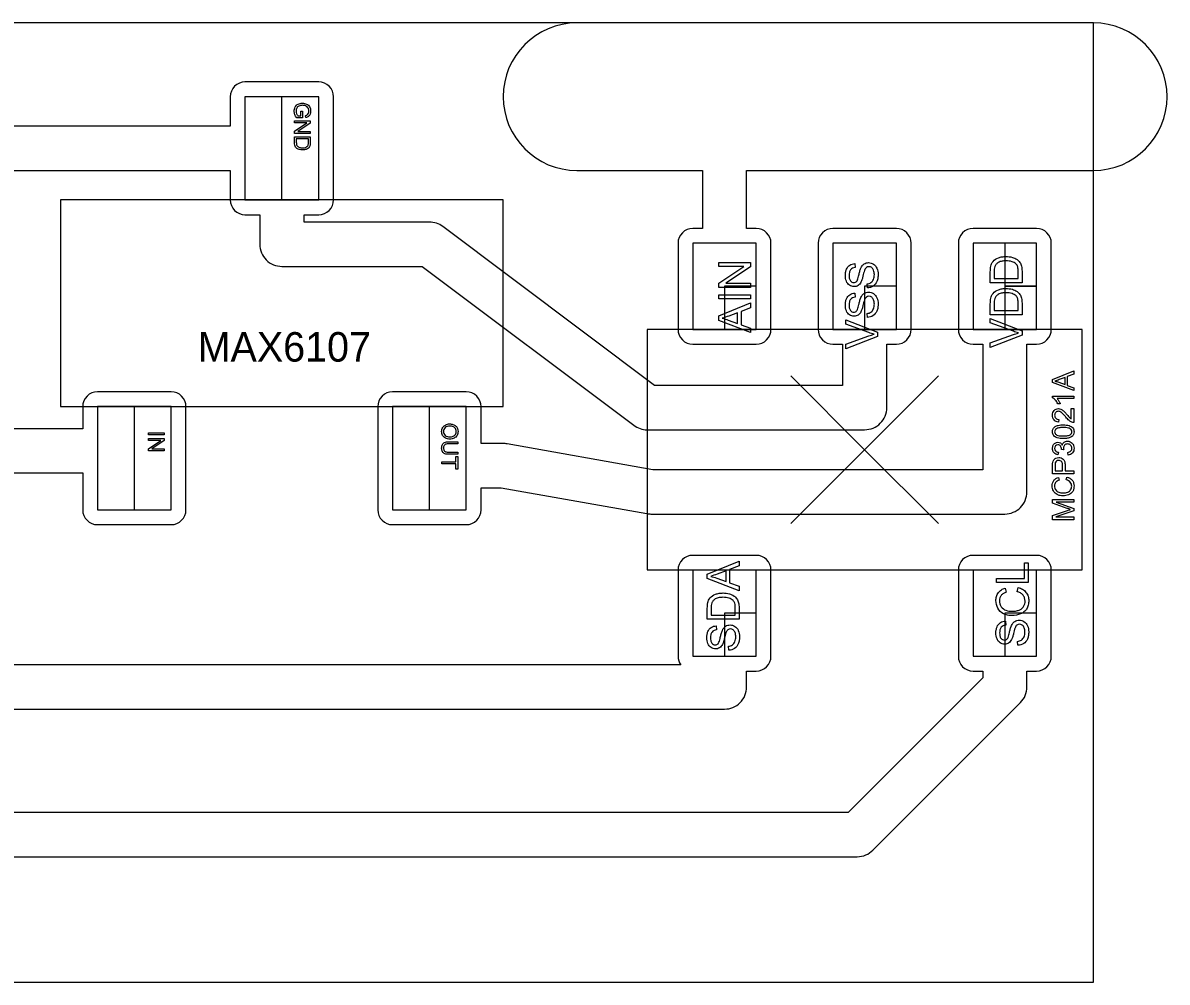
# Model space of a CAD drawing. Header units: millimetres. Extents: x -45 to 110, y -24 to 80.
# Drawn here: x 32.2 to 109.7, y 15.1 to 80.1 of the extents above; entities that cross this region are included whole.
import ezdxf
from ezdxf.enums import TextEntityAlignment as Align

# ---------------------------------------------------------------- set-up
doc = ezdxf.new("R2010")
doc.units = ezdxf.units.MM
for name, color, linetype in [('MAX6107', 1, 'Continuous'), ('MCP3021A', 1, 'Continuous'), ('PCB', 70, 'Continuous'), ('PISTE1', 30, 'Continuous')]:
    doc.layers.add(name, color=color, linetype=linetype)

msp = doc.modelspace()

# ---------------------------------------------------------------- linework, layer by layer
at = {"layer": 'MAX6107', "lineweight": 0}
for points in [[(47.207, 68.089), (52.207, 68.089), (52.207, 75.089), (47.207, 75.089)], [(47.207, 68.089), (49.707, 68.089), (49.707, 75.089), (47.207, 75.089)], [(50.561, 73.449), (51.634, 73.449), (51.634, 73.304), (50.791, 72.74), (51.634, 72.74), (51.634, 72.603), (50.561, 72.603), (50.561, 72.749), (51.404, 73.313), (50.561, 73.313)], [(34.707, 54.089), (64.707, 54.089), (64.707, 68.089), (34.707, 68.089)], [(37.207, 47.089), (42.207, 47.089), (42.207, 54.089), (37.207, 54.089)], [(37.207, 47.089), (39.707, 47.089), (39.707, 54.089), (37.207, 54.089)], [(57.207, 47.089), (62.207, 47.089), (62.207, 54.089), (57.207, 54.089)], [(57.207, 47.089), (59.707, 47.089), (59.707, 54.089), (57.207, 54.089)], [(40.661, 52.321), (41.735, 52.321), (41.735, 52.179), (40.661, 52.179)], [(40.661, 51.93), (41.735, 51.93), (41.735, 51.784), (40.892, 51.22), (41.735, 51.22), (41.735, 51.084), (40.661, 51.084), (40.661, 51.23), (41.505, 51.794), (40.661, 51.794)], [(60.556, 50.347), (61.503, 50.347), (61.503, 50.701), (61.629, 50.701), (61.629, 49.85), (61.503, 49.85), (61.503, 50.205), (60.556, 50.205)]]:
    msp.add_lwpolyline(points, close=True, dxfattribs=at)
for points in [[(50.982, 74.112), (51.108, 74.112), (51.108, 73.657), (50.71, 73.657, -0.077402), (50.584, 73.873, -0.090662), (50.542, 74.102, -0.121923), (50.61, 74.39, -0.157313), (50.806, 74.585, -0.120688), (51.092, 74.65, -0.113949), (51.385, 74.585, -0.073806), (51.501, 74.507, -0.084413), (51.587, 74.396, -0.068505), (51.637, 74.259, -0.054897), (51.653, 74.113, -0.097057), (51.615, 73.903, -0.056971), (51.572, 73.822, -0.074413), (51.51, 73.755, -0.062925), (51.426, 73.705, -0.041795), (51.334, 73.673), (51.299, 73.802, 0.03298), (51.366, 73.826, 0.057997), (51.428, 73.862, 0.131672), (51.503, 73.964, 0.102192), (51.531, 74.112, 0.041003), (51.524, 74.198, 0.058912), (51.501, 74.281, 0.111318), (51.423, 74.396, 0.084199), (51.317, 74.463, 0.098713), (51.101, 74.504, 0.045959), (50.978, 74.493, 0.071377), (50.861, 74.455, 0.164131), (50.717, 74.311, 0.117211), (50.67, 74.11, 0.09627), (50.706, 73.93, 0.02819), (50.738, 73.86, 0.055085), (50.782, 73.796), (50.982, 73.796)], [(50.561, 72.365), (51.634, 72.365), (51.634, 71.995, -0.016137), (51.632, 71.899, -0.039111), (51.619, 71.804, -0.122099), (51.542, 71.646, -0.130824), (51.358, 71.519, -0.052096), (51.233, 71.486, -0.039074), (51.103, 71.477, -0.072853), (50.887, 71.505, -0.081281), (50.73, 71.579, -0.088009), (50.632, 71.677, -0.087204), (50.579, 71.805, -0.059331), (50.561, 71.977)], [(50.687, 72.222), (50.687, 71.993, 0.02466), (50.691, 71.909, 0.053108), (50.707, 71.827, 0.117844), (50.763, 71.73, 0.068916), (50.826, 71.683, 0.048418), (50.898, 71.652, 0.04892), (51.001, 71.629, 0.031147), (51.106, 71.623, 0.044634), (51.238, 71.634, 0.092398), (51.364, 71.679, 0.067289), (51.436, 71.736, 0.097656), (51.486, 71.813, 0.064435), (51.504, 71.904, 0.022641), (51.508, 71.997), (51.508, 72.222)], [(61.079, 52.914, -0.075522), (61.302, 52.883, -0.116258), (61.497, 52.77, -0.11044), (61.612, 52.601, -0.095077), (61.648, 52.4, -0.137303), (61.577, 52.132, -0.149071), (61.379, 51.95, -0.063775), (61.239, 51.902, -0.051927), (61.091, 51.887, -0.053646), (60.941, 51.902, -0.064958), (60.799, 51.953, -0.152929), (60.603, 52.14, -0.127487), (60.537, 52.4, -0.064734), (60.555, 52.541, -0.073614), (60.611, 52.671, -0.146076), (60.81, 52.852, -0.114968)], [(61.076, 52.767, 0.075216), (60.913, 52.745, 0.113401), (60.77, 52.663, 0.216024), (60.659, 52.401, 0.100413), (60.686, 52.257, 0.109427), (60.772, 52.137, 0.117312), (60.922, 52.055, 0.070196), (61.092, 52.033, 0.045402), (61.208, 52.043, 0.062215), (61.32, 52.078, 0.152266), (61.472, 52.208, 0.145764), (61.526, 52.399, 0.200098), (61.422, 52.659, 0.082769), (61.347, 52.714, 0.077339), (61.215, 52.757, 0.042051)], [(61.629, 50.999), (61.629, 50.857), (61.009, 50.857, -0.030109), (60.879, 50.864, -0.060285), (60.752, 50.894, -0.166261), (60.597, 51.026, -0.0873), (60.55, 51.147, -0.05192), (60.537, 51.277, -0.046505), (60.548, 51.403, -0.0774), (60.589, 51.524, -0.176343), (60.739, 51.661, -0.064785), (60.872, 51.694, -0.032031), (61.009, 51.702), (61.629, 51.702), (61.629, 51.56), (61.01, 51.56, 0.024067), (60.905, 51.555, 0.063905), (60.803, 51.534, 0.174704), (60.701, 51.445, 0.075644), (60.673, 51.369, 0.052876), (60.665, 51.289, 0.062889), (60.679, 51.17, 0.057942), (60.7, 51.114, 0.08304), (60.737, 51.066, 0.095283), (60.798, 51.029, 0.061591), (60.903, 51.005, 0.029264), (61.01, 50.999)]]:
    msp.add_lwpolyline(points, format="xyb", close=True, dxfattribs=at)
at = {"layer": 'MCP3021A', "lineweight": 0}
for points in [[(77.557, 59.319), (81.857, 59.319), (81.857, 65.159), (77.557, 65.159)], [(87.057, 59.319), (91.357, 59.319), (91.357, 65.159), (87.057, 65.159)], [(96.557, 59.319), (100.857, 59.319), (100.857, 65.159), (96.557, 65.159)], [(98.707, 62.239), (100.857, 62.239), (100.857, 65.159), (98.707, 65.159)], [(81.478, 62.169), (79.33, 62.169), (79.33, 62.461), (81.016, 63.589), (79.33, 63.589), (79.33, 63.861), (81.478, 63.861), (81.478, 63.57), (79.79, 62.442), (81.478, 62.442)], [(79.707, 59.319), (81.857, 59.319), (81.857, 62.239), (79.707, 62.239)], [(89.207, 59.319), (91.357, 59.319), (91.357, 62.239), (89.207, 62.239)], [(98.707, 59.319), (100.857, 59.319), (100.857, 62.239), (98.707, 62.239)], [(81.478, 61.387), (79.33, 61.387), (79.33, 61.671), (81.478, 61.671)], [(81.478, 59.101), (79.33, 59.925), (79.33, 60.231), (81.478, 61.11), (81.478, 60.787), (80.827, 60.536), (80.827, 59.638), (81.478, 59.402)], [(74.457, 43.019), (103.957, 43.019), (103.957, 59.319), (74.457, 59.319)], [(103.375, 55.168), (101.944, 55.718), (101.944, 55.922), (103.375, 56.508), (103.375, 56.292), (102.942, 56.125), (102.942, 55.526), (103.375, 55.369)], [(80.692, 41.612), (78.544, 42.437), (78.544, 42.743), (80.692, 43.622), (80.692, 43.298), (80.041, 43.048), (80.041, 42.15), (80.692, 41.914)], [(100.289, 42.163), (98.141, 42.163), (98.141, 42.447), (100.035, 42.447), (100.035, 43.505), (100.289, 43.505)], [(77.557, 37.169), (81.857, 37.169), (81.857, 43.009), (77.557, 43.009)], [(96.557, 37.169), (100.857, 37.169), (100.857, 43.009), (96.557, 43.009)], [(79.707, 37.169), (81.857, 37.169), (81.857, 40.089), (79.707, 40.089)], [(98.707, 37.169), (100.857, 37.169), (100.857, 40.089), (98.707, 40.089)]]:
    msp.add_lwpolyline(points, close=True, dxfattribs=at)
for points in [[(89.392, 62.134), (89.369, 62.402, 0.046477), (89.507, 62.43, 0.070251), (89.634, 62.49, 0.083498), (89.733, 62.586, 0.055637), (89.801, 62.706, 0.102302), (89.864, 63.036, 0.092481), (89.816, 63.323, 0.057251), (89.763, 63.425, 0.087376), (89.684, 63.508, 0.161875), (89.499, 63.569, 0.17245), (89.324, 63.511, 0.089845), (89.247, 63.423, 0.04732), (89.196, 63.317, 0.023271), (89.14, 63.127, 0.005094), (89.092, 62.935, -0.014099), (89.035, 62.724, -0.043892), (88.957, 62.52, -0.054176), (88.873, 62.392, -0.075554), (88.758, 62.29, -0.142706), (88.49, 62.216, -0.149355), (88.187, 62.308, -0.154639), (87.971, 62.578, -0.098751), (87.898, 62.972, -0.043143), (87.916, 63.186, -0.057938), (87.976, 63.392, -0.152831), (88.201, 63.673, -0.138886), (88.54, 63.779), (88.56, 63.506, 0.079732), (88.392, 63.463, 0.11688), (88.253, 63.357, 0.114654), (88.169, 63.179, 0.057809), (88.149, 62.983, 0.050149), (88.166, 62.787, 0.117199), (88.244, 62.607, 0.101109), (88.343, 62.521, 0.125957), (88.471, 62.49, 0.223464), (88.661, 62.573, 0.077479), (88.718, 62.673, 0.029354), (88.773, 62.835, 0.012565), (88.815, 63.001, -0.0104), (88.874, 63.242, -0.03618), (88.951, 63.477, -0.054991), (89.042, 63.631, -0.082409), (89.171, 63.754, -0.153122), (89.476, 63.843, -0.146955), (89.8, 63.745, -0.143773), (90.035, 63.462, -0.107986), (90.119, 63.049, -0.038945), (90.101, 62.8, -0.062168), (90.034, 62.56, -0.148083), (89.779, 62.251, -0.140636)], [(99.873, 62.483), (97.725, 62.483), (97.725, 63.223, -0.016137), (97.731, 63.415, -0.039111), (97.756, 63.605, -0.122099), (97.91, 63.92, -0.130824), (98.278, 64.173, -0.052096), (98.529, 64.239, -0.039074), (98.787, 64.258, -0.072853), (99.221, 64.201, -0.081281), (99.534, 64.055, -0.088009), (99.729, 63.858, -0.087204), (99.836, 63.602, -0.059331), (99.873, 63.258)], [(99.619, 62.767), (99.619, 63.226, 0.02466), (99.612, 63.393, 0.053108), (99.58, 63.558, 0.117844), (99.469, 63.751, 0.068916), (99.342, 63.846, 0.048418), (99.198, 63.908, 0.04892), (98.992, 63.953, 0.031147), (98.783, 63.965, 0.044634), (98.517, 63.944, 0.092398), (98.266, 63.854, 0.067289), (98.122, 63.74, 0.097656), (98.023, 63.586, 0.064435), (97.986, 63.404, 0.022641), (97.979, 63.218), (97.979, 62.767)], [(99.873, 60.316), (97.725, 60.316), (97.725, 61.056, -0.016137), (97.731, 61.248, -0.039111), (97.756, 61.438, -0.122099), (97.91, 61.753, -0.130824), (98.278, 62.007, -0.052096), (98.529, 62.073, -0.039074), (98.787, 62.092, -0.072853), (99.221, 62.035, -0.081281), (99.534, 61.888, -0.088009), (99.729, 61.692, -0.087204), (99.836, 61.436, -0.059331), (99.873, 61.091)], [(89.392, 60.133), (89.369, 60.401, 0.046477), (89.507, 60.429, 0.070251), (89.634, 60.489, 0.083498), (89.733, 60.585, 0.055637), (89.801, 60.705, 0.102302), (89.864, 61.035, 0.092481), (89.816, 61.322, 0.057251), (89.763, 61.424, 0.087376), (89.684, 61.507, 0.161875), (89.499, 61.568, 0.17245), (89.324, 61.51, 0.089845), (89.247, 61.422, 0.04732), (89.196, 61.316, 0.023271), (89.14, 61.126, 0.005094), (89.092, 60.934, -0.014099), (89.035, 60.723, -0.043892), (88.957, 60.519, -0.054176), (88.873, 60.391, -0.075554), (88.758, 60.289, -0.142706), (88.49, 60.215, -0.149355), (88.187, 60.307, -0.154639), (87.971, 60.577, -0.098751), (87.898, 60.971, -0.043143), (87.916, 61.185, -0.057938), (87.976, 61.391, -0.152831), (88.201, 61.672, -0.138886), (88.54, 61.778), (88.56, 61.505, 0.079732), (88.392, 61.462, 0.11688), (88.253, 61.356, 0.114654), (88.169, 61.178, 0.057809), (88.149, 60.982, 0.050149), (88.166, 60.787, 0.117199), (88.244, 60.606, 0.101109), (88.343, 60.52, 0.125957), (88.471, 60.489, 0.223464), (88.661, 60.572, 0.077479), (88.718, 60.672, 0.029354), (88.773, 60.834, 0.012565), (88.815, 61, -0.0104), (88.874, 61.241, -0.03618), (88.951, 61.476, -0.054991), (89.042, 61.63, -0.082409), (89.171, 61.753, -0.153122), (89.476, 61.842, -0.146955), (89.8, 61.744, -0.143773), (90.035, 61.461, -0.107986), (90.119, 61.048, -0.038945), (90.101, 60.799, -0.062168), (90.034, 60.559, -0.148083), (89.779, 60.25, -0.140636)], [(99.619, 60.601), (99.619, 61.059, 0.02466), (99.612, 61.227, 0.053108), (99.58, 61.392, 0.117844), (99.469, 61.585, 0.068916), (99.342, 61.679, 0.048418), (99.198, 61.742, 0.04892), (98.992, 61.787, 0.031147), (98.783, 61.799, 0.044634), (98.517, 61.777, 0.092398), (98.266, 61.688, 0.067289), (98.122, 61.574, 0.097656), (98.023, 61.419, 0.064435), (97.986, 61.237, 0.022641), (97.979, 61.052), (97.979, 60.601)], [(80.596, 59.72), (80.596, 60.448), (80.001, 60.224, -0.019511), (79.556, 60.072, -0.03898), (79.966, 59.956)], [(90.082, 58.842), (87.935, 58.01), (87.935, 58.318), (89.495, 58.876, -0.018603), (89.846, 58.989, -0.020664), (89.495, 59.104), (87.935, 59.684), (87.935, 59.975), (90.082, 59.134)], [(99.873, 58.929), (97.725, 58.097), (97.725, 58.405), (99.285, 58.963, -0.018603), (99.637, 59.076, -0.020664), (99.285, 59.191), (97.725, 59.771), (97.725, 60.062), (99.873, 59.221)], [(102.787, 55.581), (102.787, 56.066), (102.391, 55.917, -0.019511), (102.094, 55.815, -0.03898), (102.367, 55.738)], [(103.375, 54.804), (103.375, 54.628), (102.255, 54.628, -0.056628), (102.376, 54.461, -0.043758), (102.467, 54.276), (102.297, 54.276, 0.072762), (102.129, 54.534, 0.03479), (102.041, 54.621, 0.06006), (101.938, 54.69), (101.938, 54.804)], [(103.206, 53.953), (103.375, 53.953), (103.375, 53.007, -0.100515), (103.253, 53.027, -0.085815), (103.063, 53.143, -0.028892), (102.95, 53.253, -0.014826), (102.846, 53.373, 0.01462), (102.703, 53.539, 0.014685), (102.626, 53.617, 0.031474), (102.543, 53.688, 0.057968), (102.444, 53.746, 0.099979), (102.331, 53.77, 0.214952), (102.156, 53.695, 0.110054), (102.1, 53.605, 0.084944), (102.083, 53.501, 0.084975), (102.101, 53.392, 0.113424), (102.159, 53.298, 0.11716), (102.257, 53.238, 0.079254), (102.37, 53.221), (102.352, 53.04, -0.076946), (102.184, 53.08, -0.115456), (102.044, 53.18, -0.108825), (101.961, 53.332, -0.072824), (101.938, 53.505, -0.078063), (101.963, 53.679, -0.11379), (102.052, 53.831, -0.214437), (102.335, 53.951, -0.101439), (102.504, 53.916, -0.050366), (102.596, 53.864, -0.031363), (102.679, 53.799, -0.025207), (102.809, 53.667, -0.009324), (102.931, 53.528, 0.004808), (103.019, 53.425, 0.02008), (103.112, 53.325, 0.053534), (103.206, 53.251)], [(102.669, 51.917, -0.027054), (102.463, 51.927, -0.052666), (102.261, 51.969, -0.057998), (102.13, 52.029, -0.081781), (102.022, 52.124, -0.097299), (101.957, 52.246, -0.074407), (101.938, 52.384, -0.125228), (101.985, 52.586, -0.130831), (102.118, 52.729, -0.081172), (102.331, 52.818, -0.041731), (102.499, 52.844, -0.020017), (102.669, 52.851, -0.027287), (102.875, 52.84, -0.052073), (103.076, 52.799, -0.059273), (103.207, 52.738, -0.081264), (103.316, 52.643, -0.098833), (103.381, 52.521, -0.074051), (103.4, 52.384, -0.104617), (103.365, 52.203, -0.12305), (103.251, 52.059, -0.074083), (103.118, 51.984, -0.060161), (102.897, 51.93, -0.032226)], [(102.669, 52.098, 0.02987), (102.909, 52.11, 0.033954), (103.028, 52.132, 0.084666), (103.139, 52.18, 0.101885), (103.223, 52.267, 0.139393), (103.255, 52.384, 0.141109), (103.223, 52.5, 0.10266), (103.138, 52.587, 0.085188), (103.027, 52.635, 0.044232), (102.849, 52.663, 0.020273), (102.669, 52.67, 0.03012), (102.429, 52.657, 0.034411), (102.31, 52.635, 0.08627), (102.2, 52.587, 0.104661), (102.115, 52.499, 0.138043), (102.083, 52.382, 0.259179), (102.186, 52.188, 0.079065), (102.3, 52.137, 0.047047), (102.483, 52.105, 0.022563)], [(102.997, 50.806), (102.974, 50.981, 0.051533), (103.09, 51.016, 0.104634), (103.19, 51.084, 0.19054), (103.255, 51.262, 0.20873), (103.169, 51.471, 0.206956), (102.956, 51.557, 0.092489), (102.849, 51.538, 0.107595), (102.757, 51.477, 0.206512), (102.678, 51.276, 0.060998), (102.698, 51.152), (102.543, 51.172, 0.025653), (102.545, 51.2, 0.148524), (102.487, 51.402, 0.141926), (102.408, 51.471, 0.1103), (102.306, 51.492, 0.211279), (102.146, 51.427, 0.20146), (102.082, 51.258, 0.197983), (102.147, 51.087, 0.105323), (102.236, 51.027, 0.0613), (102.34, 50.999), (102.309, 50.823, -0.073408), (102.159, 50.872, -0.09995), (102.035, 50.97, -0.098486), (101.961, 51.103, -0.079864), (101.938, 51.254, -0.121035), (101.989, 51.47, -0.145035), (102.125, 51.62, -0.139749), (102.31, 51.673, -0.148933), (102.479, 51.623, -0.142571), (102.6, 51.476, -0.079298), (102.643, 51.585, -0.096055), (102.722, 51.673, -0.094623), (102.831, 51.727, -0.069872), (102.952, 51.743, -0.213541), (103.271, 51.606, -0.104521), (103.37, 51.446, -0.087357), (103.401, 51.261, -0.083248), (103.374, 51.093, -0.101466), (103.288, 50.947, -0.192684)], [(103.375, 49.542), (101.944, 49.542), (101.944, 50.082, -0.012587), (101.946, 50.191, -0.03068), (101.957, 50.3, -0.111448), (102.025, 50.476, -0.132182), (102.162, 50.591, -0.116674), (102.358, 50.635, -0.088773), (102.524, 50.607, -0.09838), (102.667, 50.518, -0.092119), (102.734, 50.427, -0.075374), (102.782, 50.266, -0.038198), (102.793, 50.099), (102.793, 49.731), (103.375, 49.731)], [(102.624, 49.731), (102.624, 50.101, 0.050455), (102.612, 50.238, 0.048899), (102.592, 50.304, 0.080844), (102.556, 50.362, 0.124684), (102.468, 50.422, 0.089319), (102.364, 50.439, 0.160764), (102.21, 50.393, 0.180372), (102.125, 50.274, 0.045455), (102.115, 50.186, 0.01242), (102.113, 50.098), (102.113, 49.731)], [(102.873, 49.119), (102.921, 49.309, -0.068649), (103.117, 49.231, -0.095071), (103.278, 49.094, -0.093371), (103.371, 48.915, -0.075264), (103.4, 48.716, -0.055177), (103.38, 48.521, -0.088119), (103.306, 48.339, -0.080974), (103.186, 48.208, -0.066836), (103.033, 48.118, -0.100802), (102.649, 48.043, -0.05082), (102.449, 48.062, -0.067726), (102.259, 48.128, -0.153265), (102.006, 48.371, -0.1282), (101.919, 48.719, -0.069926), (101.944, 48.908, -0.091477), (102.029, 49.08, -0.089648), (102.165, 49.208, -0.073173), (102.336, 49.284), (102.38, 49.098, 0.057308), (102.255, 49.043, 0.097182), (102.153, 48.953, 0.09395), (102.097, 48.84, 0.068346), (102.081, 48.715, 0.065634), (102.099, 48.57, 0.089673), (102.16, 48.438, 0.161442), (102.373, 48.283, 0.082271), (102.648, 48.238, 0.038256), (102.81, 48.25, 0.053721), (102.967, 48.291, 0.074859), (103.083, 48.357, 0.089785), (103.17, 48.457, 0.138489), (103.238, 48.7, 0.079805), (103.216, 48.843, 0.095152), (103.146, 48.97, 0.100765), (103.022, 49.067, 0.066141)], [(103.375, 46.426), (101.944, 46.426), (101.944, 46.711), (102.957, 47.05, -0.005056), (103.169, 47.118, -0.005863), (102.94, 47.194), (101.944, 47.537), (101.944, 47.792), (103.375, 47.792), (103.375, 47.609), (102.177, 47.609), (103.375, 47.193), (103.375, 47.022), (102.157, 46.608), (103.375, 46.608)], [(79.81, 42.232), (79.81, 42.96), (79.215, 42.736, -0.019511), (78.77, 42.583, -0.03898), (79.18, 42.468)], [(80.692, 39.682), (78.544, 39.682), (78.544, 40.421, -0.016137), (78.55, 40.613, -0.039111), (78.575, 40.804, -0.122099), (78.729, 41.119, -0.130824), (79.096, 41.372, -0.052096), (79.348, 41.438, -0.039074), (79.606, 41.457, -0.072853), (80.04, 41.4, -0.081281), (80.353, 41.253, -0.088009), (80.548, 41.057, -0.087204), (80.655, 40.801, -0.059331), (80.692, 40.456)], [(80.438, 39.966), (80.438, 40.424, 0.02466), (80.431, 40.592, 0.053108), (80.399, 40.757, 0.117844), (80.287, 40.95, 0.068916), (80.161, 41.044, 0.048418), (80.016, 41.107, 0.04892), (79.811, 41.152, 0.031147), (79.602, 41.164, 0.044634), (79.336, 41.142, 0.092398), (79.085, 41.053, 0.067289), (78.941, 40.939, 0.097656), (78.842, 40.785, 0.064435), (78.805, 40.602, 0.022641), (78.798, 40.417), (78.798, 39.966)], [(99.536, 41.54), (99.608, 41.825, -0.068649), (99.902, 41.708, -0.095071), (100.142, 41.502, -0.093371), (100.283, 41.235, -0.075264), (100.326, 40.935, -0.055177), (100.296, 40.643, -0.088119), (100.185, 40.37, -0.080974), (100.005, 40.174, -0.066836), (99.775, 40.039, -0.100802), (99.199, 39.926, -0.05082), (98.899, 39.955, -0.067726), (98.615, 40.054, -0.153265), (98.235, 40.418, -0.1282), (98.105, 40.94, -0.069926), (98.142, 41.224, -0.091477), (98.269, 41.482, -0.089648), (98.474, 41.673, -0.073173), (98.73, 41.788), (98.796, 41.508, 0.057308), (98.609, 41.426, 0.097182), (98.455, 41.291, 0.09395), (98.372, 41.122, 0.068346), (98.348, 40.934, 0.065634), (98.375, 40.717, 0.089673), (98.467, 40.519, 0.161442), (98.786, 40.287, 0.082271), (99.198, 40.219, 0.038256), (99.441, 40.237, 0.053721), (99.677, 40.298, 0.074859), (99.85, 40.397, 0.089785), (99.981, 40.547, 0.138489), (100.082, 40.912, 0.079805), (100.05, 41.127, 0.095152), (99.945, 41.316, 0.100765), (99.759, 41.463, 0.066141)], [(99.599, 37.911), (99.576, 38.179, 0.046477), (99.713, 38.207, 0.070251), (99.841, 38.267, 0.083498), (99.939, 38.363, 0.055637), (100.008, 38.483, 0.102302), (100.071, 38.813, 0.092481), (100.022, 39.1, 0.057251), (99.97, 39.202, 0.087376), (99.89, 39.285, 0.161875), (99.706, 39.346, 0.17245), (99.53, 39.288, 0.089845), (99.453, 39.199, 0.04732), (99.403, 39.094, 0.023271), (99.346, 38.904, 0.005094), (99.299, 38.712, -0.014099), (99.242, 38.501, -0.043892), (99.164, 38.297, -0.054176), (99.079, 38.169, -0.075554), (98.965, 38.067, -0.142706), (98.697, 37.993, -0.149355), (98.393, 38.085, -0.154639), (98.178, 38.354, -0.098751), (98.105, 38.748, -0.043143), (98.122, 38.963, -0.057938), (98.182, 39.169, -0.152831), (98.408, 39.45, -0.138886), (98.746, 39.556), (98.767, 39.283, 0.079732), (98.598, 39.239, 0.11688), (98.459, 39.134, 0.114654), (98.376, 38.956, 0.057809), (98.355, 38.76, 0.050149), (98.373, 38.564, 0.117199), (98.451, 38.384, 0.101109), (98.55, 38.298, 0.125957), (98.678, 38.267, 0.223464), (98.868, 38.35, 0.077479), (98.925, 38.449, 0.029354), (98.98, 38.612, 0.012565), (99.022, 38.778, -0.0104), (99.08, 39.019, -0.03618), (99.158, 39.254, -0.054991), (99.249, 39.407, -0.082409), (99.378, 39.531, -0.153122), (99.682, 39.62, -0.146955), (100.006, 39.522, -0.143773), (100.242, 39.239, -0.107986), (100.326, 38.826, -0.038945), (100.307, 38.577, -0.062168), (100.241, 38.337, -0.148083), (99.986, 38.028, -0.140636)], [(80.002, 37.584), (79.978, 37.852, 0.046477), (80.116, 37.881, 0.070251), (80.243, 37.94, 0.083498), (80.342, 38.037, 0.055637), (80.41, 38.157, 0.102302), (80.473, 38.486, 0.092481), (80.425, 38.773, 0.057251), (80.373, 38.875, 0.087376), (80.293, 38.958, 0.161875), (80.109, 39.019, 0.17245), (79.933, 38.961, 0.089845), (79.856, 38.873, 0.04732), (79.805, 38.768, 0.023271), (79.749, 38.578, 0.005094), (79.701, 38.385, -0.014099), (79.645, 38.174, -0.043892), (79.567, 37.971, -0.054176), (79.482, 37.843, -0.075554), (79.367, 37.741, -0.142706), (79.099, 37.666, -0.149355), (78.796, 37.758, -0.154639), (78.581, 38.028, -0.098751), (78.508, 38.422, -0.043143), (78.525, 38.636, -0.057938), (78.585, 38.842, -0.152831), (78.811, 39.123, -0.138886), (79.149, 39.229), (79.17, 38.956, 0.079732), (79.001, 38.913, 0.11688), (78.862, 38.807, 0.114654), (78.779, 38.629, 0.057809), (78.758, 38.434, 0.050149), (78.776, 38.238, 0.117199), (78.853, 38.057, 0.101109), (78.953, 37.971, 0.125957), (79.08, 37.94, 0.223464), (79.271, 38.023, 0.077479), (79.328, 38.123, 0.029354), (79.383, 38.285, 0.012565), (79.425, 38.451, -0.0104), (79.483, 38.692, -0.03618), (79.561, 38.927, -0.054991), (79.652, 39.081, -0.082409), (79.781, 39.204, -0.153122), (80.085, 39.293, -0.146955), (80.409, 39.195, -0.143773), (80.645, 38.913, -0.107986), (80.728, 38.499, -0.038945), (80.71, 38.251, -0.062168), (80.643, 38.01, -0.148083), (80.388, 37.701, -0.140636)]]:
    msp.add_lwpolyline(points, format="xyb", close=True, dxfattribs=at)
for points in [[(84.207, 56.169), (89.207, 51.169), (84.207, 46.169)], [(94.207, 46.169), (89.207, 51.169), (94.207, 56.169)]]:
    msp.add_lwpolyline(points, dxfattribs=at)
at = {"layer": 'PCB', "lineweight": 0}
msp.add_lwpolyline([(-10.293, 15.089), (104.707, 15.089), (104.707, 80.089), (-10.293, 80.089)], close=True, dxfattribs=at)
at = {"layer": 'PISTE1', "lineweight": 0}
for points in [[(81.207, 66.159), (81.207, 70.089), (104.707, 70.089, 1), (104.707, 80.089), (69.707, 80.089, 1), (69.707, 70.089), (78.207, 70.089), (78.207, 66.159), (77.557, 66.159, 0.414214), (76.557, 65.159), (76.557, 59.319, 0.414214), (77.557, 58.319), (81.857, 58.319, 0.414214), (82.857, 59.319), (82.857, 65.159, 0.414214), (81.857, 66.159)], [(97.207, 58.319), (97.207, 49.809), (74.84, 49.809), (64.97, 51.566, 0.044067), (64.707, 51.589), (63.207, 51.589), (63.207, 54.089, 0.414214), (62.207, 55.089), (57.207, 55.089, 0.414214), (56.207, 54.089), (56.207, 47.089, 0.414214), (57.207, 46.089), (62.207, 46.089, 0.414214), (63.207, 47.089), (63.207, 48.589), (64.575, 48.589), (74.444, 46.833, 0.044067), (74.707, 46.809), (98.707, 46.809, 0.414214), (100.207, 48.309), (100.207, 58.319), (100.857, 58.319, 0.414214), (101.857, 59.319), (101.857, 65.159, 0.414214), (100.857, 66.159), (96.557, 66.159, 0.414214), (95.557, 65.159), (95.557, 59.319, 0.414214), (96.557, 58.319)], [(27.207, 49.589), (36.207, 49.589), (36.207, 47.089, 0.414214), (37.207, 46.089), (42.207, 46.089, 0.414214), (43.207, 47.089), (43.207, 54.089, 0.414214), (42.207, 55.089), (37.207, 55.089, 0.414214), (36.207, 54.089), (36.207, 52.589), (27.207, 52.589), (27.207, 56.089, 0.414214), (26.207, 57.089), (21.887, 57.089, 0.113237), (19.707, 57.589), (-10.293, 57.589, 1), (-10.293, 47.589), (19.707, 47.589, 0.113237), (21.887, 48.089), (26.207, 48.089, 0.414214), (27.207, 49.089)], [(76.743, 36.589), (24.477, 36.589, 0.327538), (19.707, 40.089), (-10.293, 40.089, 1), (-10.293, 30.089), (19.707, 30.089, 0.327538), (24.477, 33.589), (79.707, 33.589, 0.414214), (81.207, 35.089), (81.207, 36.169), (81.857, 36.169, 0.414214), (82.857, 37.169), (82.857, 43.009, 0.414214), (81.857, 44.009), (77.557, 44.009, 0.414214), (76.557, 43.009), (76.557, 37.169, 0.155928)]]:
    msp.add_lwpolyline(points, format="xyb", close=True, dxfattribs=at)
for points in [[(27.207, 70.089), (46.207, 70.089), (46.207, 68.089, 0.414214), (47.207, 67.089), (48.207, 67.089), (48.207, 65.089, 0.414214), (49.707, 63.589), (59.207, 63.589), (73.557, 52.82, 0.162361), (74.457, 52.519), (89.207, 52.519, 0.414214), (90.707, 54.019), (90.707, 58.319), (91.357, 58.319, 0.414214), (92.357, 59.319), (92.357, 65.159, 0.414214), (91.357, 66.159), (87.057, 66.159, 0.414214), (86.057, 65.159), (86.057, 59.319, 0.414214), (87.057, 58.319), (87.707, 58.319), (87.707, 55.519), (74.958, 55.519), (60.608, 66.289, 0.162361), (59.707, 66.589), (51.207, 66.589), (51.207, 67.089), (52.207, 67.089, 0.414214), (53.207, 68.089), (53.207, 75.089, 0.414214), (52.207, 76.089), (47.207, 76.089, 0.414214), (46.207, 75.089), (46.207, 73.089), (27.207, 73.089)], [(30.061, 23.589), (88.707, 23.589, 0.198912), (89.768, 24.029), (99.768, 34.029, 0.198912), (100.207, 35.089), (100.207, 36.169), (100.857, 36.169, 0.414214), (101.857, 37.169), (101.857, 43.009, 0.414214), (100.857, 44.009), (96.557, 44.009, 0.414214), (95.557, 43.009), (95.557, 37.169, 0.414214), (96.557, 36.169), (97.207, 36.169), (97.207, 35.711), (88.086, 26.589), (29.707, 26.589, 0.116434)]]:
    msp.add_lwpolyline(points, format="xyb", dxfattribs=at)

# ---------------------------------------------------------------- texts
at = {"layer": 'MAX6107', "lineweight": 0}
msp.add_text('MAX6107', height=2, dxfattribs=at).set_placement((44, 56.536), align=Align.BOTTOM_LEFT)

doc.saveas('drawing.dxf')
